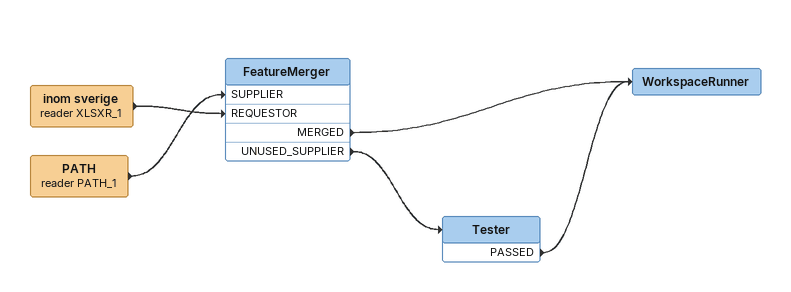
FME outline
inom sverige (reader XLSXR_1)
    -> FeatureMerger [REQUESTOR]
PATH (reader PATH_1)
    -> FeatureMerger [SUPPLIER]
FeatureMerger
    MERGED -> WorkspaceRunner
    UNUSED_SUPPLIER -> Tester
Tester
    PASSED -> WorkspaceRunner
WorkspaceRunner
